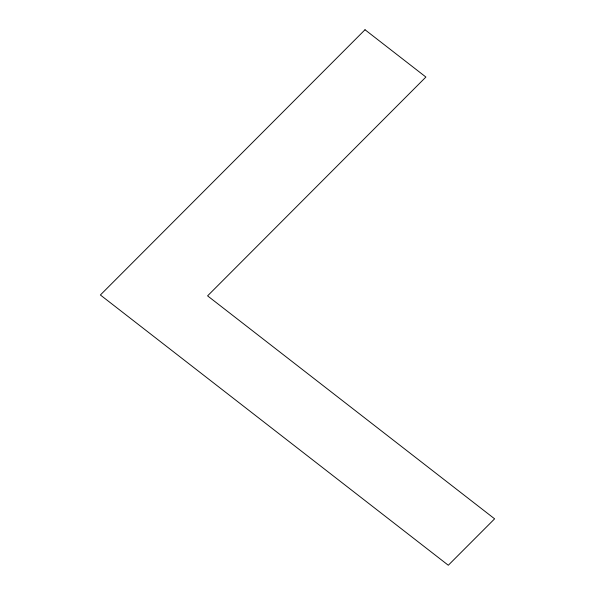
<?xml version="1.0" encoding="UTF-8"?>
<svg xmlns="http://www.w3.org/2000/svg" width="595" height="595" viewBox="0 0 595 595"><rect width="100%" height="100%" fill="white"/><g stroke="black" fill="none" stroke-linecap="round" stroke-linejoin="round"><path stroke-width="0.89" d="M365.01 29.75L100.384 294.986L448.303 565.25L494.616 518.833L207.581 295.864L425.901 77.045L365.01 29.75"/></g></svg>
